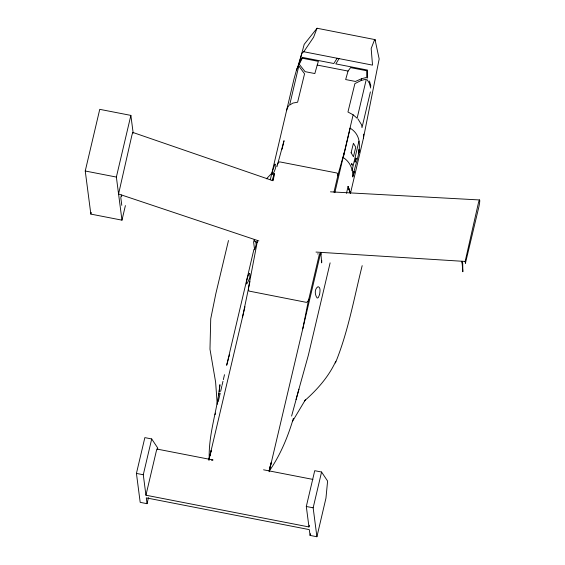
<?xml version="1.0" encoding="UTF-8"?>
<svg xmlns="http://www.w3.org/2000/svg" width="565" height="565" viewBox="0 0 565 565"><rect width="100%" height="100%" fill="white"/><g stroke="black" fill="none" stroke-linecap="round" stroke-linejoin="round"><path stroke-width="0.85" d="M209.283 460.002C208.09 434.4 217.511 409.957 219.919 384.68L219.149 391.524M321.775 260.514L321.662 262.859L320.786 252.364L321.04 254.306M355.943 158.829L355.795 158.221M350.519 193.117L363.387 138.418L363.726 134.082M157.564 449.712L157.727 447.996L151.703 438.956L144.852 437.621L136.433 473.414L140.191 502.349L147.041 503.683L148.447 497.68M296.632 70.434L296.893 68.676L298.136 66.352M297.19 68.612L301.929 53.209L303.772 51.747L313.54 37.347L317.057 28.25L375.04 39.621L379.172 58.958L363.387 138.418M218.768 394.949L218.959 393.24M355.759 158.313L355.682 158.596M273.432 179.91L274.244 173.61L272.153 180.581M337.821 175.807L337.778 173.949L336.853 173.003L279.717 161.88L278.446 162.402L277.577 164.076M274.244 173.61L272.994 180.729L132.966 132.478M210.187 455.736L211.091 450.665L208.64 459.889M319.621 294.337C319.846 292.084 321.019 287.345 318.074 286.646C314.239 288.772 314.733 295.001 317.184 298.052L318.229 297.67L319.515 294.782M354.997 161.745L355.095 162.106L355.837 158.624M257.428 240.937L248.388 288.404L248.911 291.053L306.421 302.367L307.763 301.576L308.787 299.231M304.471 400.875C317.156 389.793 328.774 376.615 335.758 361.275M242.533 317.064L249.949 281.518M302.776 328.795L307.981 302.671L319.522 253.586M246.771 280.614C244.871 288.998 249.37 279.456 249.808 277.203C250.634 268.262 247.258 277.238 246.877 280.169M272.5 171.259C269.985 181.358 278.679 164.655 274.894 164.076L272.598 170.814M355.329 160.22L355.752 158.963M355.879 159.153L355.788 158.793M465.15 261.447L478.435 202.891A5.594 0.636 -79 0 1 479.756 200.568A5.594 0.636 -79 0 1 478.604 207.977L465.398 263.389L465.15 261.447L316.005 252.068M218.217 401.779L220.209 393.191M220.604 391.467L221.798 386.312M221.996 385.457L222.963 381.311M223.345 379.652L224.496 374.687M125.395 205.596L121.969 220.159L90.845 214.1L85.244 171.004L99.751 109.342L130.875 115.401L133.114 132.641M90.845 214.1L91.248 212.384M121.969 220.159L116.369 177.064L130.875 115.401M309.366 525.245L308.963 526.954L145.94 495.215L143.284 474.748L151.703 438.956M145.94 495.215L156.809 449.027L213.062 459.974L211.515 460.228M253.925 249.363L226.664 365.28L228.465 358.669M270.289 179.811L294.019 78.931L296.759 69.107M276.956 166.717L284.04 140.699L282.027 149.266M208.888 460.037L244.949 306.795M333.971 192.156L338.407 173.307L344.29 152.43M269.131 471.768L320.306 254.314M334.819 192.665L353.139 114.808L347.948 112.004L354.898 83.599L361.219 80.47L366.332 79.142L357.129 118.255L353.139 114.808M361.219 80.47L361.635 78.705L366.749 77.377L366.699 70.759L350.59 67.623L348.047 71.07L345.66 79.552L355.42 81.452L361.635 78.705M352.165 165.093L351.797 163.363M330.115 262.873L308.391 355.081L296.039 399.497M346.479 193.308L348.096 186.436L350.222 192.877M370.4 91.911L361.988 127.655L361.628 124.865L357.984 118.996M351.995 170.63L358.916 141.208M355.978 158.306L355.717 159.323L355.823 158.172M355.717 159.323L355.901 158.532M353.344 175.199L353.965 171.718L353.499 175.228M358.598 152.833L359.22 149.351L358.747 152.592M353.323 174.903L354.121 171.746M358.754 152.861L359.375 149.386M308.963 526.954L306.308 506.487L314.726 470.687L321.57 472.022L327.601 481.069L325.949 498.203L316.909 536.75L310.065 535.415L309.309 529.617L146.286 497.878L147.041 503.683M316.909 536.75L313.151 507.815L321.57 472.022M310.065 535.415L310.468 533.706M228.479 240.506L215.802 293.821L210.738 318.759L209.982 349.198L215.618 382.124L217.235 404.363M362.179 265.649C354.022 298.285 348.188 331.712 335.412 362.977M317.862 254.109L318.003 253.516M269.11 470.779L271.334 462.389L269.879 467.361M299.019 63.796L304.189 44.36L317.057 28.25L317.41 28.405M298.934 389.172L291.604 416.066M228.91 357.016L229.588 354.538M317.226 65.067L314.839 73.549L305.086 71.649L299.231 64.233L302.254 58.209L318.363 61.352L317.226 65.067L348.047 71.07M215.046 414.668L215.519 413.121M293.383 418.326C287.882 436.83 280.452 454.995 269.357 470.892M286.646 110.267L287.423 107.816L288.913 105.549M374.687 39.472L371.17 48.562L372.526 65.13L303.772 51.747M298.532 64.671L302.197 57.355L333.844 63.52L337.121 58.237M292.402 421.525L305.481 399.617M339.078 58.619L335.808 63.902L367.547 70.081L367.603 78.118M266.454 178.83L271.899 173.109M479.544 199.946L330.461 191.825M351.578 163.942L352.242 165.107M355.689 159.104L355.004 161.964M85.244 171.004L116.369 177.064M263.572 469.812L312.904 479.41M136.433 473.414L143.284 474.748M306.308 506.487L313.151 507.815M258.869 240.944L118.565 193.979L131.857 135.416A5.594 0.636 -79 0 1 133.171 133.1M257.612 242.378L254.624 241.382L254.37 239.44A2.394 0.374 -71.5 0 0 253.643 242.371L254.61 249.801L256.15 244.589L255.754 241.552M367.208 79.799L369.383 83.246L370.711 88.013M369.468 81.042L370.859 86.106M350.159 192.82L348.096 186.436L350.194 193.053M462.714 263.241L462.841 271.737L461.972 261.249L462.219 263.191M375.04 39.621L375.132 40.362M121.722 196.274L121.553 194.982A2.394 0.374 -71.5 0 0 120.832 197.912L121.793 205.342M351.112 152.769L353.464 156.731L355.731 147.175L353.415 143.284L351.112 152.769M298.814 65.999L289.619 105.111L292.896 103.077L297.614 102.201L304.556 73.803L298.814 65.999M350.173 128.17L343.252 157.6C350.025 161.752 353.097 169.225 352.821 176.986C355.244 161.639 367.794 139.082 350.173 128.17"/></g></svg>
